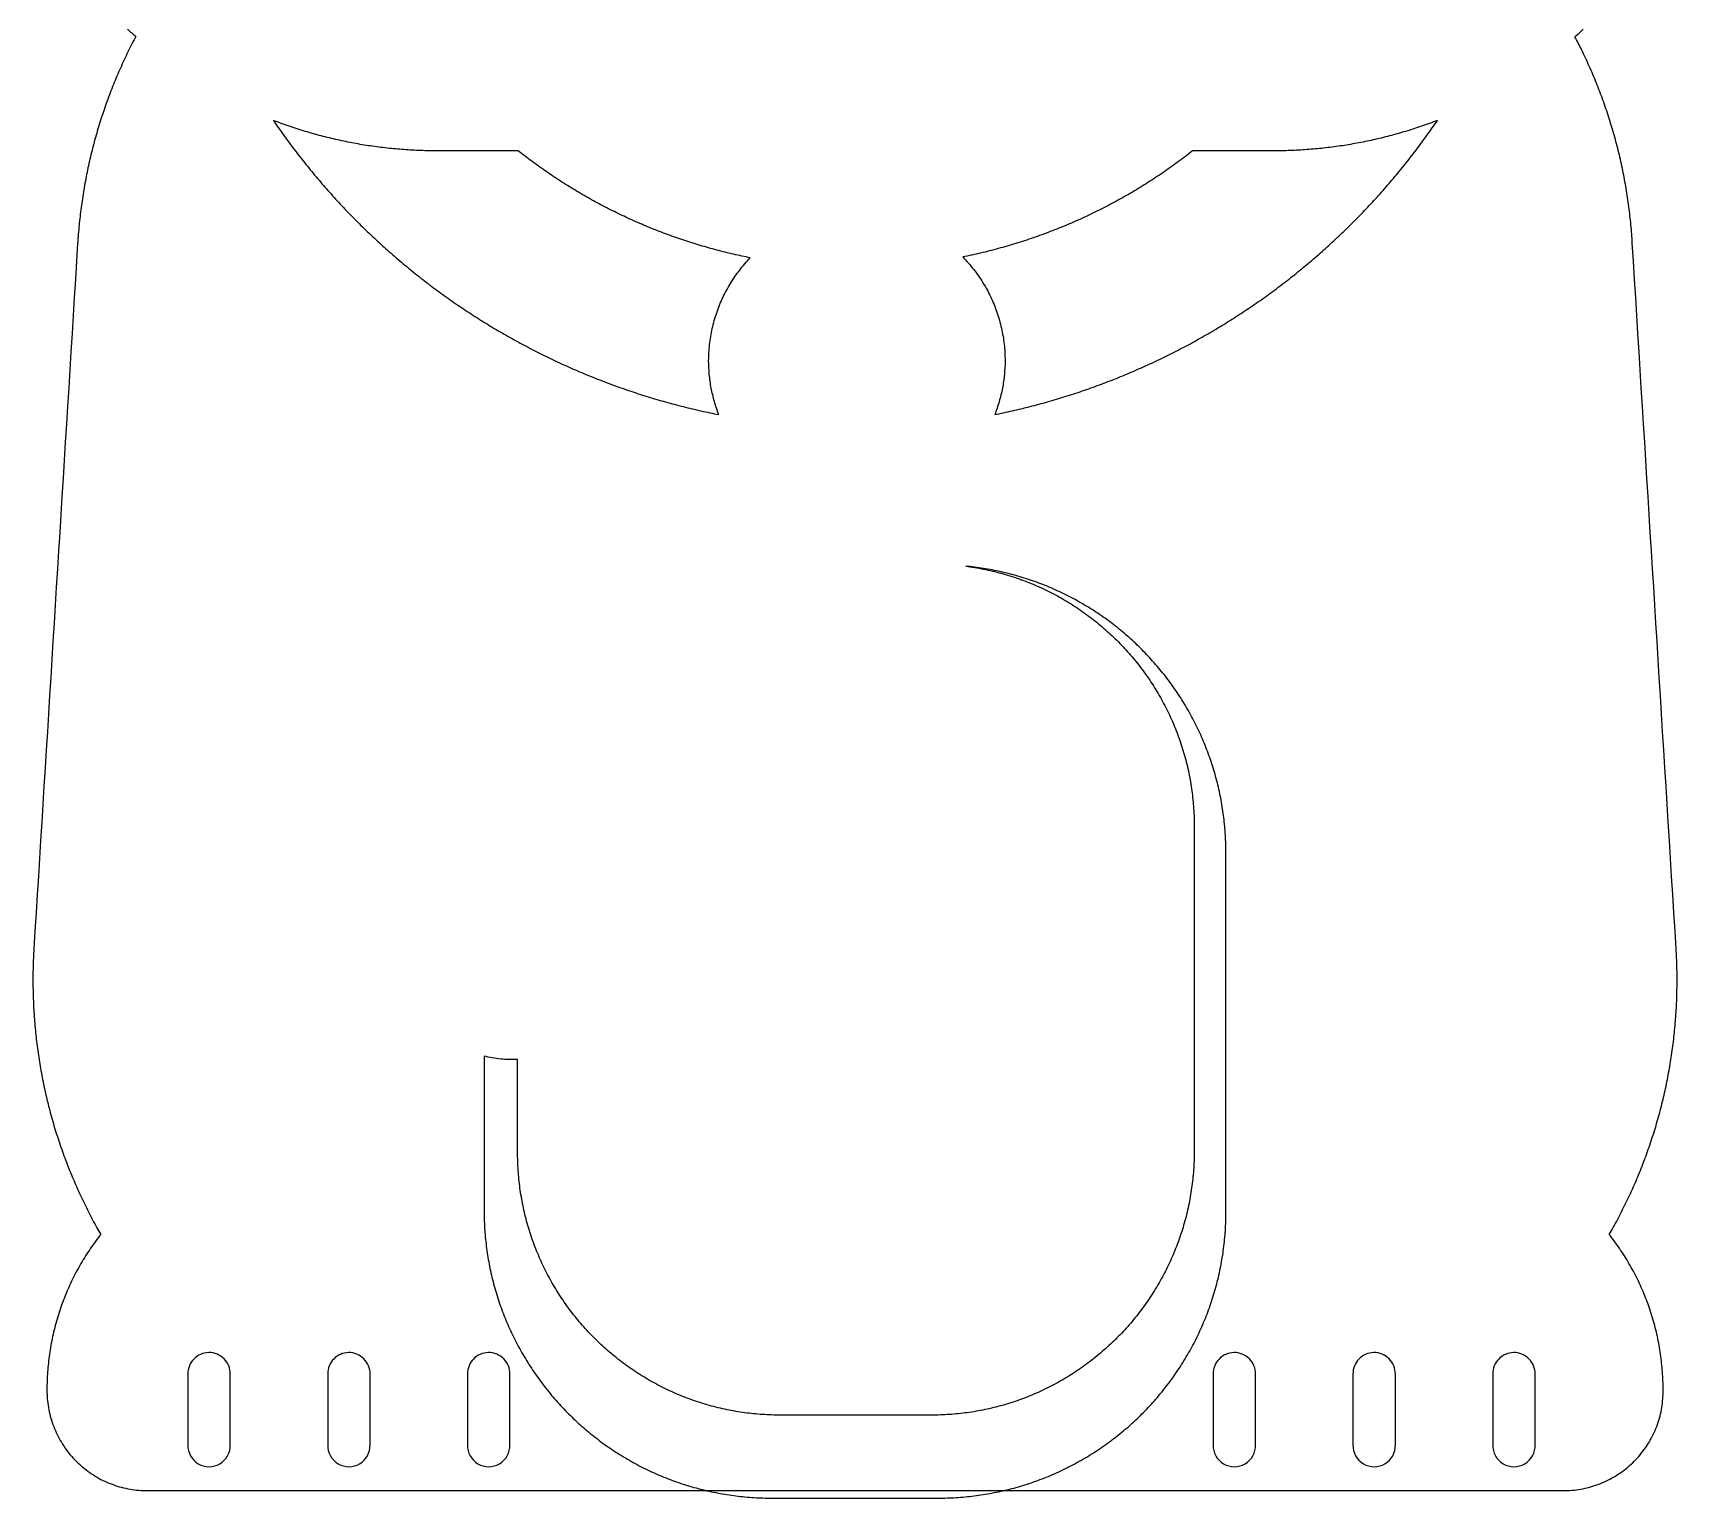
# Model space of a CAD drawing. Extents: x 0 to 215, y 0 to 360.
# Drawn here: x 6.3 to 208.4, y 0 to 180 of the extents above; entities that cross this region are included whole.
import ezdxf

# ---------------------------------------------------------------- set-up
doc = ezdxf.new("R2010")
doc.units = 0
doc.layers.add('all', color=7, linetype='CONTINUOUS')
doc.layers.add('Layer_2', color=7, linetype='CONTINUOUS')

msp = doc.modelspace()

# ---------------------------------------------------------------- linework, layer by layer
at = {"layer": 'all', "color": 7}
for points in [[(35.882814, 169.239262)], [(178.921882, 169.22901)], [(120.980035, 114.480417)], [(27.947836, 17.878133)], [(45.128026, 17.878133)], [(62.308217, 17.878133)], [(153.935895, 17.878133)], [(171.116086, 17.878133)], [(188.296277, 17.878133)]]:
    msp.add_lwpolyline(points, close=True, dxfattribs=at)
for points in [[(149.050821, 82.464843), (149.050821, 80.244468), (149.050821, 78.023966), (149.050821, 75.803291), (149.050821, 73.582908), (149.050821, 71.362143), (149.050821, 69.140755), (149.050821, 66.920065), (149.050821, 64.699083), (149.050821, 62.478123), (149.050821, 60.2572), (149.050821, 58.03675), (149.050821, 55.816652), (149.050821, 53.596517), (149.050821, 51.376277), (149.050821, 49.154567), (149.050821, 46.933472), (149.050821, 44.712932), (149.050821, 42.492189)], [(152.944384, 35.390574), (152.944384, 37.583807), (152.944384, 39.777272), (152.944384, 41.970227), (152.944384, 44.164292), (152.944384, 46.357157), (152.944384, 48.550307), (152.944384, 50.743307), (152.944384, 52.936675), (152.944384, 55.129487), (152.944384, 57.323117), (152.944384, 59.516807), (152.944384, 61.710655), (152.944384, 63.904345), (152.944384, 66.097608), (152.944384, 68.29033), (152.944384, 70.483323), (152.944384, 72.676503), (152.944384, 74.870298), (152.944384, 77.064896), (152.944384, 79.258248)], [(61.775422, 54.298787), (61.775422, 52.198487), (61.775422, 50.096987), (61.775422, 47.996034), (61.775422, 45.894437), (61.775422, 43.793372), (61.775422, 41.692314), (61.775422, 39.591639), (61.775422, 37.491339), (61.775422, 35.390581)], [(65.897492, 42.492152), (65.897492, 44.389209), (65.897492, 46.285727), (65.897492, 48.182102), (65.897492, 50.079332), (65.897492, 51.976742), (65.897492, 53.873987)], [(116.751012, 10.193843), (114.690087, 10.193843), (112.627992, 10.193843), (110.56643, 10.193843), (108.50423, 10.193843), (106.442554, 10.193843), (104.380887, 10.193843), (102.319594, 10.193843), (100.258677, 10.193843), (98.197302, 10.193843)], [(97.166049, -0.000045), (99.204834, -0.000045), (101.243739, -0.000045), (103.283215, -0.000045), (105.32221, -0.000045), (107.361092, -0.000045), (109.399945, -0.000045), (111.437882, -0.000045), (113.47591, -0.000045), (115.514883, -0.000045), (117.553743, -0.000045)]]:
    msp.add_lwpolyline(points, dxfattribs=at)
for points in [[(35.882814, 169.239262), (36.304786, 168.620937), (36.734208, 168.008892), (37.170929, 167.403228)], [(37.819485, 168.532508), (37.168198, 168.756571), (36.522566, 168.992247), (35.882814, 169.239262)], [(39.782343, 167.897784), (39.122594, 168.097654), (38.468233, 168.30932), (37.819485, 168.532508)], [(41.767489, 167.33647), (41.100583, 167.511719), (40.438795, 167.698913), (39.782343, 167.897784)], [(175.027947, 167.891453), (174.372464, 167.693149), (173.711673, 167.506484), (173.045788, 167.331726)], [(176.987331, 168.524136), (176.339707, 168.301673), (175.686506, 168.090689), (175.027947, 167.891453)], [(178.921882, 169.22901), (178.282806, 168.982653), (177.637882, 168.747603), (176.987331, 168.524136)], [(177.641587, 167.399824), (178.075646, 168.003274), (178.502461, 168.613036), (178.921882, 169.22901)], [(37.170929, 167.403228), (37.608703, 166.796104), (38.05381, 166.195392), (38.506099, 165.601192)], [(43.771606, 166.849444), (43.098652, 166.999804), (42.430541, 167.162233), (41.767489, 167.33647)], [(45.79202, 166.437196), (45.113906, 166.56252), (44.440364, 166.700022), (43.771606, 166.849444)], [(47.826138, 166.100029), (47.143725, 166.200233), (46.465617, 166.312707), (45.79202, 166.437196)], [(49.87187, 165.838031), (49.185848, 165.913097), (48.50387, 166.000513), (47.826138, 166.100029)], [(51.9259, 165.65128), (51.237373, 165.701209), (50.55263, 165.76354), (49.87187, 165.838031)], [(164.951742, 165.837041), (164.272068, 165.762765), (163.588421, 165.700614), (162.900993, 165.650831)], [(166.994224, 166.098284), (166.317565, 165.999055), (165.636671, 165.911891), (164.951742, 165.837041)], [(169.02595, 166.434626), (168.35314, 166.310438), (167.67583, 166.19824), (166.994224, 166.098284)], [(171.044434, 166.845975), (170.376307, 166.696875), (169.70341, 166.559672), (169.02595, 166.434626)], [(173.045788, 167.331726), (172.383636, 167.157947), (171.716448, 166.995943), (171.044434, 166.845975)], [(176.315201, 165.605043), (176.764501, 166.196901), (177.20668, 166.795195), (177.641587, 167.399824)], [(38.506099, 165.601192), (38.959324, 165.005762), (39.41976, 164.416871), (39.887254, 163.834621)], [(39.887254, 163.834621), (40.35584, 163.25101), (40.831517, 162.67407), (41.31413, 162.103904)], [(53.985294, 165.539566), (53.295236, 165.56445), (52.608707, 165.601767), (51.9259, 165.65128)], [(56.047854, 165.502447), (55.356991, 165.502447), (54.669408, 165.514897), (53.985294, 165.539566)], [(58.033732, 165.502447), (56.866538, 165.502447), (56.047854, 165.502447), (56.047854, 165.502447)], [(60.018802, 165.502447), (59.308317, 165.502447), (58.626136, 165.502447), (58.033732, 165.502447)], [(62.004664, 165.502447), (61.350688, 165.502447), (60.672755, 165.502447), (60.018802, 165.502447)], [(63.991205, 165.502447), (63.398416, 165.502447), (62.7157, 165.502447), (62.004664, 165.502447)], [(65.976565, 165.502447), (65.976565, 165.502447), (65.158124, 165.502447), (63.991205, 165.502447)], [(67.655032, 164.218842), (67.08932, 164.637476), (66.529752, 165.065381), (65.976565, 165.502447)], [(69.373754, 162.988512), (68.794837, 163.389242), (68.22185, 163.799389), (67.655032, 164.218842)], [(147.066464, 164.144759), (146.463404, 163.701851), (145.853425, 163.269439), (145.236812, 162.847654)], [(148.851569, 165.502447), (148.263617, 165.039512), (147.668488, 164.586905), (147.066464, 164.144759)], [(150.838618, 165.502447), (149.670735, 165.502447), (148.851569, 165.502447), (148.851569, 165.502447)], [(152.824859, 165.502447), (152.113955, 165.502447), (151.431372, 165.502447), (150.838618, 165.502447)], [(154.811893, 165.502447), (154.15753, 165.502447), (153.479198, 165.502447), (152.824859, 165.502447)], [(156.799606, 165.502447), (156.206467, 165.502447), (155.523347, 165.502447), (154.811893, 165.502447)], [(158.786137, 165.502447), (158.786137, 165.502447), (157.967212, 165.502447), (156.799606, 165.502447)], [(160.845013, 165.539449), (160.162125, 165.514858), (159.475771, 165.502447), (158.786137, 165.502447)], [(162.900993, 165.650831), (162.21932, 165.601464), (161.53393, 165.564258), (160.845013, 165.539449)], [(173.526745, 162.121975), (174.005877, 162.689823), (174.478135, 163.26436), (174.943368, 163.845485)], [(174.943368, 163.845485), (175.407695, 164.425476), (175.865022, 165.012029), (176.315201, 165.605043)], [(41.31413, 162.103904), (41.797451, 161.532901), (42.287728, 160.968693), (42.784805, 160.411381)], [(71.129573, 161.8137), (70.538519, 162.195798), (69.953166, 162.587439), (69.373754, 162.988512)], [(72.922102, 160.694636), (72.319035, 161.058015), (71.721445, 161.431073), (71.129573, 161.8137)], [(145.236812, 162.847654), (144.619311, 162.425261), (143.995157, 162.013526), (143.364635, 161.612581)], [(172.065769, 160.435094), (172.559561, 160.990604), (173.046604, 161.552931), (173.526745, 162.121975)], [(42.784805, 160.411381), (43.282651, 159.853206), (43.787319, 159.30195), (44.298652, 158.757714)], [(74.748959, 159.632828), (74.13468, 159.976996), (73.525648, 160.330968), (72.922102, 160.694636)], [(76.609214, 158.628854), (75.984032, 158.953613), (75.363867, 159.288308), (74.748959, 159.632828)], [(141.452787, 160.441379), (140.808474, 160.061374), (140.158054, 159.692336), (139.501815, 159.334398)], [(143.364635, 161.612581), (142.733634, 161.21133), (142.096256, 160.820886), (141.452787, 160.441379)], [(170.561513, 158.78615), (171.069603, 159.328887), (171.571073, 159.878569), (172.065769, 160.435094)], [(44.298652, 158.757714), (44.811, 158.212399), (45.330039, 157.674132), (45.855613, 157.143019)], [(78.499605, 157.684479), (77.864619, 157.98926), (77.234408, 158.304088), (76.609214, 158.628854)], [(80.41848, 156.800464), (79.774241, 157.085016), (79.134536, 157.379724), (78.499605, 157.684479)], [(137.515291, 158.293693), (136.847237, 157.957861), (136.173643, 157.633277), (135.494799, 157.320074)], [(139.501815, 159.334398), (138.845367, 158.976346), (138.183096, 158.6294), (137.515291, 158.293693)], [(169.015486, 157.176797), (169.537363, 157.706216), (170.052757, 158.242701), (170.561513, 158.78615)], [(45.855613, 157.143019), (46.381835, 156.61125), (46.914608, 156.086651), (47.453774, 155.569328)], [(82.365033, 155.977199), (81.711807, 156.241385), (81.062875, 156.515844), (80.41848, 156.800464)], [(84.335633, 155.216207), (83.674639, 155.459542), (83.017693, 155.713243), (82.365033, 155.977199)], [(133.442624, 156.414664), (132.753773, 156.124444), (132.059961, 155.84573), (131.361479, 155.578657)], [(135.494799, 157.320074), (134.815896, 157.006843), (134.131742, 156.704996), (133.442624, 156.414664)], [(165.801012, 154.079815), (166.349712, 154.581835), (166.892207, 155.091165), (167.428339, 155.607702)], [(167.428339, 155.607702), (167.963785, 156.12358), (168.492886, 156.646646), (169.015486, 157.176797)], [(47.453774, 155.569328), (47.993378, 155.051583), (48.539385, 154.541125), (49.091638, 154.038058)], [(49.091638, 154.038058), (49.64457, 153.534372), (50.203763, 153.038095), (50.769057, 152.549332)], [(86.329361, 154.517794), (85.660903, 154.74017), (84.996247, 154.973011), (84.335633, 155.216207)], [(88.344617, 153.882553), (87.669228, 154.083775), (86.997396, 154.295558), (86.329361, 154.517794)], [(90.379414, 153.311161), (89.697757, 153.491008), (89.019411, 153.681509), (88.344617, 153.882553)], [(127.121043, 154.118249), (126.407016, 153.898825), (125.688915, 153.691241), (124.967026, 153.495627)], [(129.253546, 154.812916), (128.546988, 154.569576), (127.836058, 154.337977), (127.121043, 154.118249)], [(131.361479, 155.578657), (130.663405, 155.31174), (129.960665, 155.056448), (129.253546, 154.812916)], [(164.135032, 152.594564), (164.696471, 153.082255), (165.25185, 153.577374), (165.801012, 154.079815)], [(50.769057, 152.549332), (51.334905, 152.06009), (51.906867, 151.578377), (52.484783, 151.104297)], [(92.43093, 152.804417), (91.743949, 152.962637), (91.06003, 153.131588), (90.379414, 153.311161)], [(94.497071, 152.362799), (93.805463, 152.49924), (93.11667, 152.646482), (92.43093, 152.804417)], [(93.191346, 150.855515), (93.596875, 151.379021), (94.032484, 151.882354), (94.497071, 152.362799)], [(122.792147, 152.945272), (122.065017, 152.774193), (121.334404, 152.61515), (120.60059, 152.468271)], [(120.60059, 152.468271), (121.072749, 151.986043), (121.515475, 151.480322), (121.927631, 150.953898)], [(124.967026, 153.495627), (124.245753, 153.300181), (123.520699, 153.116686), (122.792147, 152.945272)], [(162.431689, 151.153049), (163.005433, 151.626049), (163.573266, 152.106589), (164.135032, 152.594564)], [(52.484783, 151.104297), (53.063087, 150.6299), (53.647353, 150.163146), (54.237422, 149.704142)], [(54.237422, 149.704142), (54.827602, 149.245051), (55.423587, 148.793713), (56.025218, 148.350233)], [(92.058003, 149.213979), (92.40448, 149.779798), (92.782637, 150.327902), (93.191346, 150.855515)], [(121.927631, 150.953898), (122.343227, 150.423081), (122.72774, 149.871214), (123.080003, 149.301156)], [(158.916444, 148.404058), (159.51395, 148.846994), (160.105844, 149.297697), (160.69197, 149.756061)], [(160.69197, 149.756061), (161.277689, 150.214107), (161.857648, 150.679805), (162.431689, 151.153049)], [(56.025218, 148.350233), (56.62712, 147.906552), (57.234673, 147.470735), (57.847717, 147.042889)], [(91.110908, 147.458037), (91.393879, 148.059349), (91.709958, 148.645601), (92.058003, 149.213979)], [(123.080003, 149.301156), (123.433669, 148.728827), (123.754828, 148.138162), (124.042299, 147.532055)], [(124.042299, 147.532055), (124.330162, 146.92512), (124.584244, 146.302701), (124.80336, 145.667703)], [(157.106154, 147.097885), (157.715098, 147.525431), (158.31858, 147.960857), (158.916444, 148.404058)], [(57.847717, 147.042889), (58.460813, 146.615007), (59.0794, 146.195096), (59.703319, 145.783263)], [(59.703319, 145.783263), (60.327184, 145.371465), (60.956379, 144.967744), (61.590745, 144.572203)], [(89.819302, 143.691125), (89.965182, 144.341119), (90.146419, 144.981694), (90.361873, 145.610039)], [(90.361873, 145.610039), (90.577622, 146.239243), (90.827681, 146.856183), (91.110908, 147.458037)], [(124.80336, 145.667703), (125.022279, 145.033277), (125.206294, 144.386294), (125.354223, 143.729654)], [(153.387991, 144.62786), (154.018216, 145.023508), (154.643295, 145.427246), (155.263068, 145.83897)], [(155.263068, 145.83897), (155.882786, 146.250659), (156.497201, 146.670332), (157.106154, 147.097885)], [(61.590745, 144.572203), (62.225101, 144.176669), (62.864628, 143.789316), (63.509165, 143.41025)], [(89.489756, 141.723627), (89.563777, 142.386951), (89.674001, 143.04371), (89.819302, 143.691125)], [(125.354223, 143.729654), (125.501486, 143.075969), (125.612986, 142.412714), (125.687557, 141.742745)], [(149.547334, 142.352571), (150.197167, 142.715254), (150.842171, 143.086228), (151.48219, 143.465389)], [(151.48219, 143.465389), (152.122499, 143.84472), (152.757818, 144.232245), (153.387991, 144.62786)], [(63.509165, 143.41025), (64.153572, 143.031261), (64.802987, 142.660555), (65.457251, 142.298238)], [(65.457251, 142.298238), (66.110782, 141.936326), (66.769151, 141.582785), (67.4322, 141.237718)], [(89.377444, 139.731448), (89.378469, 140.400166), (89.416273, 141.065132), (89.489756, 141.723627)], [(125.687557, 141.742745), (125.761548, 141.077991), (125.799182, 140.406627), (125.79932, 139.731448)], [(147.585087, 141.290323), (148.243885, 141.636059), (148.89802, 141.990176), (149.547334, 142.352571)], [(67.4322, 141.237718), (68.094906, 140.89283), (68.762287, 140.556408), (69.434182, 140.228557)], [(69.434182, 140.228557), (70.105688, 139.900896), (70.781704, 139.581797), (71.462071, 139.271363)], [(89.456991, 138.036663), (89.404245, 138.599133), (89.377615, 139.164663), (89.377444, 139.731448)], [(125.79932, 139.731448), (125.797771, 139.164038), (125.769708, 138.597952), (125.715478, 138.034999)], [(143.579954, 139.318407), (144.256044, 139.629887), (144.927793, 139.949938), (145.595045, 140.278456)], [(145.595045, 140.278456), (146.262951, 140.607296), (146.92635, 140.94462), (147.585087, 141.290323)], [(71.462071, 139.271363), (72.141866, 138.96119), (72.826006, 138.659669), (73.514331, 138.366903)], [(73.514331, 138.366903), (74.201776, 138.074512), (74.893397, 137.790854), (75.589035, 137.516034)], [(75.589035, 137.516034), (76.283711, 137.241593), (76.982393, 136.975966), (77.684924, 136.719256)], [(89.693854, 136.356984), (89.588909, 136.912594), (89.50984, 137.473093), (89.456991, 138.036663)], [(125.715478, 138.034999), (125.661151, 137.471037), (125.580564, 136.91022), (125.474065, 136.354368)], [(137.395898, 136.754391), (138.094287, 137.01278), (138.788828, 137.279992), (139.479365, 137.555925)], [(139.479365, 137.555925), (140.170755, 137.832198), (140.858132, 138.117214), (141.54134, 138.410869)], [(141.54134, 138.410869), (142.225105, 138.704763), (142.904694, 139.00731), (143.579954, 139.318407)], [(77.684924, 136.719256), (78.386536, 136.462882), (79.091987, 136.215401), (79.80112, 135.976917)], [(79.80112, 135.976917), (80.508958, 135.738869), (81.220466, 135.509784), (81.935488, 135.289766)], [(90.085861, 134.707028), (89.929557, 135.250919), (89.798774, 135.801509), (89.693854, 136.356984)], [(125.474065, 136.354368), (125.36754, 135.79838), (125.235091, 135.247359), (125.077067, 134.703127)], [(133.172399, 135.31444), (133.883011, 135.536439), (134.590108, 135.767402), (135.293537, 136.007228)], [(135.293537, 136.007228), (135.998055, 136.247426), (136.698893, 136.496514), (137.395898, 136.754391)], [(81.935488, 135.289766), (82.649008, 135.07021), (83.366027, 134.859683), (84.08639, 134.658286)], [(84.08639, 134.658286), (84.805612, 134.457208), (85.528168, 134.265232), (86.253904, 134.082459)], [(86.253904, 134.082459), (86.977827, 133.900143), (87.704915, 133.726984), (88.435013, 133.563083)], [(88.435013, 133.563083), (89.163688, 133.399502), (89.895362, 133.245143), (90.629884, 133.100106)], [(90.629884, 133.100106), (90.42334, 133.627868), (90.241886, 134.16411), (90.085861, 134.707028)], [(125.077067, 134.703127), (124.91935, 134.159956), (124.736158, 133.623547), (124.527838, 133.095711)], [(124.527838, 133.095711), (125.257954, 133.243492), (125.985213, 133.400488), (126.709464, 133.566602)], [(126.709464, 133.566602), (127.43546, 133.733116), (128.158434, 133.908791), (128.878235, 134.093527)], [(128.878235, 134.093527), (129.599838, 134.278725), (130.318252, 134.473029), (131.033327, 134.676339)], [(131.033327, 134.676339), (131.749754, 134.880033), (132.462829, 135.092768), (133.172399, 135.31444)], [(120.979985, 114.48047), (121.71617, 114.384567), (122.444495, 114.26399), (123.164098, 114.1196)], [(123.136278, 114.206037), (122.424445, 114.318957), (121.70548, 114.410645), (120.980035, 114.480417)], [(125.270208, 113.799695), (124.566633, 113.956332), (123.855093, 114.092015), (123.136278, 114.206037)], [(123.164098, 114.1196), (123.891358, 113.973672), (124.609708, 113.803415), (125.318263, 113.60972)], [(127.375061, 113.262245), (126.682008, 113.462255), (125.980158, 113.641647), (125.270208, 113.799695)], [(125.318263, 113.60972), (126.033343, 113.41424), (126.738455, 113.19488), (127.432685, 112.95254)], [(129.442593, 112.595547), (128.762823, 112.838232), (128.073408, 113.060705), (127.375061, 113.262245)], [(127.432685, 112.95254), (128.132195, 112.708362), (128.820658, 112.44086), (129.49715, 112.150962)], [(131.465756, 111.801852), (130.801631, 112.086402), (130.127006, 112.351212), (129.442593, 112.595547)], [(129.49715, 112.150962), (130.177543, 111.859392), (130.845815, 111.545165), (131.50103, 111.209225)], [(133.435818, 110.884752), (132.790241, 111.209877), (132.133308, 111.515832), (131.465756, 111.801852)], [(131.50103, 111.209225), (132.159208, 110.87177), (132.804216, 110.5124), (133.435078, 110.132075)], [(133.435078, 110.132075), (134.068431, 109.75025), (134.687541, 109.347305), (135.291426, 108.924207)], [(135.345776, 109.847907), (134.721078, 110.212347), (134.084178, 110.558217), (133.435818, 110.884752)], [(137.188278, 108.695772), (136.586898, 109.09799), (135.972476, 109.48229), (135.345776, 109.847907)], [(135.291426, 108.924207), (135.896661, 108.500172), (136.486603, 108.055887), (137.060286, 107.592334)], [(137.060286, 107.592334), (137.634703, 107.128197), (138.192816, 106.644732), (138.733648, 106.142929)], [(138.956539, 107.433109), (138.380726, 107.871469), (137.791053, 108.292617), (137.188278, 108.695772)], [(140.644556, 106.064652), (140.096306, 106.537557), (139.533379, 106.993969), (138.956539, 107.433109)], [(138.733648, 106.142929), (139.275051, 105.640602), (139.799136, 105.119892), (140.304921, 104.581774)], [(142.245971, 104.595822), (141.727384, 105.101427), (141.193324, 105.591297), (140.644556, 106.064652)], [(140.304921, 104.581774), (140.810293, 104.044092), (141.297403, 103.489032), (141.765261, 102.917584)], [(143.755016, 103.032117), (143.267996, 103.568562), (142.764724, 104.090067), (142.245971, 104.595822)], [(141.765261, 102.917584), (142.232353, 102.347059), (142.680261, 101.760184), (143.108008, 101.157949)], [(143.108008, 101.157949), (143.534848, 100.556982), (143.941603, 99.940707), (144.327314, 99.310092)], [(145.165856, 101.379559), (144.712324, 101.944819), (144.241781, 102.495934), (143.755016, 103.032117)], [(146.473106, 99.644367), (146.054824, 100.236349), (145.618819, 100.815012), (145.165856, 101.379559)], [(144.327314, 99.310092), (144.711861, 98.681389), (145.075476, 98.038429), (145.417214, 97.382179)], [(147.672259, 97.832052), (147.290719, 98.448919), (146.890751, 99.053284), (146.473106, 99.644367)], [(145.417214, 97.382179), (145.757339, 96.729027), (146.075781, 96.062697), (146.371604, 95.384149)], [(148.757779, 95.950414), (148.414766, 96.589534), (148.052674, 97.217007), (147.672259, 97.832052)], [(146.371604, 95.384149), (146.665754, 94.709434), (146.937531, 94.022636), (147.186014, 93.324679)], [(149.725871, 94.005296), (149.422624, 94.664734), (149.099674, 95.313364), (148.757779, 95.950414)], [(147.186014, 93.324679), (147.432621, 92.631964), (147.656279, 91.928261), (147.856079, 91.214471)], [(150.572457, 92.003854), (150.310287, 92.681216), (150.027844, 93.348611), (149.725871, 94.005296)], [(147.856079, 91.214471), (148.054124, 90.506914), (148.228731, 89.789449), (148.378994, 89.062954)], [(151.293619, 89.954584), (151.073757, 90.647021), (150.833127, 91.330361), (150.572457, 92.003854)], [(148.378994, 89.062954), (148.527704, 88.344011), (148.652579, 87.616234), (148.752756, 86.880476)], [(151.886794, 87.864169), (151.710049, 88.569476), (151.512087, 89.266519), (151.293619, 89.954584)], [(152.349454, 85.741534), (152.216577, 86.456734), (152.062122, 87.164516), (151.886794, 87.864169)], [(148.752756, 86.880476), (148.851696, 86.153884), (148.926546, 85.419506), (148.976496, 84.678169)], [(152.680257, 83.594246), (152.591622, 84.316826), (152.481132, 85.032821), (152.349454, 85.741534)], [(148.976496, 84.678169), (149.025771, 83.946896), (149.050821, 83.208858), (149.050821, 82.464843)], [(152.878534, 81.429918), (152.834284, 82.157366), (152.767984, 82.879031), (152.680257, 83.594246)], [(152.944384, 79.258248), (152.944384, 79.987338), (152.922184, 80.711448), (152.878534, 81.429918)], [(63.820752, 53.933987), (63.131862, 54.005012), (62.448207, 54.126775), (61.775422, 54.298787)], [(65.897492, 53.873987), (65.203766, 53.842787), (64.509642, 53.863037), (63.820752, 53.933987)], [(65.971217, 40.287084), (65.922332, 41.015672), (65.897492, 41.750957), (65.897492, 42.492152)], [(149.050821, 42.492189), (149.046321, 41.752262), (149.016771, 41.018222), (148.963709, 40.290857)], [(66.193234, 38.092704), (66.095056, 38.816739), (66.020777, 39.548469), (65.971217, 40.287084)], [(148.963709, 40.290857), (148.909859, 39.553284), (148.831626, 38.822567), (148.729731, 38.099537)], [(66.564153, 35.917764), (66.416572, 36.634284), (66.29265, 37.359542), (66.193234, 38.092704)], [(148.729731, 38.099537), (148.626636, 37.367957), (148.499339, 36.644244), (148.348701, 35.929231)], [(61.775422, 35.390581), (61.775422, 34.644264), (61.798642, 33.903159), (61.844407, 33.167971)], [(67.083136, 33.773311), (66.88657, 34.478611), (66.713283, 35.193721), (66.564153, 35.917764)], [(148.348701, 35.929231), (148.196534, 35.206959), (148.020531, 34.493574), (147.821579, 33.789939)], [(152.888134, 33.165841), (152.929759, 33.901471), (152.948734, 34.643274), (152.944384, 35.390574)], [(61.844407, 33.167971), (61.890727, 32.423806), (61.960151, 31.685709), (62.051967, 30.954384)], [(67.748206, 31.669606), (67.503424, 32.360259), (67.281434, 33.061794), (67.083136, 33.773311)], [(147.821579, 33.789939), (147.620879, 33.080094), (147.396809, 32.380179), (147.150269, 31.691079)], [(152.692384, 30.948309), (152.780442, 31.680676), (152.845932, 32.420086), (152.888134, 33.165841)], [(62.051967, 30.954384), (62.144743, 30.215409), (62.260386, 29.483356), (62.398172, 28.758969)], [(68.55661, 29.616024), (68.264617, 30.288894), (67.994842, 30.973726), (67.748206, 31.669606)], [(147.150269, 31.691079), (146.901929, 30.996931), (146.630781, 30.313756), (146.337749, 29.642469)], [(152.356632, 28.748229), (152.491144, 29.473906), (152.603314, 30.207504), (152.692384, 30.948309)], [(62.398172, 28.758969), (62.537307, 28.027494), (62.69902, 27.303826), (62.882565, 26.588754)], [(69.504052, 27.623176), (69.16639, 28.274731), (68.850265, 28.939329), (68.55661, 29.616024)], [(146.337749, 29.642469), (146.042931, 28.967094), (145.725959, 28.303749), (145.387761, 27.653364)], [(151.881454, 26.574556), (152.062137, 27.290536), (152.220784, 28.015344), (152.356632, 28.748229)], [(62.882565, 26.588754), (63.06756, 25.868034), (63.274735, 25.156029), (63.503324, 24.453541)], [(70.586109, 25.699681), (70.204316, 26.327049), (69.843314, 26.968531), (69.504052, 27.623176)], [(145.387761, 27.653364), (145.048086, 27.000144), (144.687006, 26.359996), (144.305451, 25.733866)], [(151.268014, 24.434949), (151.494402, 25.138659), (151.699144, 25.852119), (151.881454, 26.574556)], [(63.503324, 24.453541), (63.733338, 23.746666), (63.985035, 23.049421), (64.257637, 22.362601)], [(71.796763, 23.855401), (71.372932, 24.455326), (70.969062, 25.070409), (70.586109, 25.699681)], [(144.305451, 25.733866), (143.922591, 25.105591), (143.519121, 24.491431), (143.095986, 23.892323)], [(150.518779, 22.338833), (150.789957, 23.027131), (151.039969, 23.726093), (151.268014, 24.434949)], [(64.257637, 22.362601), (64.531826, 21.671783), (64.827163, 20.991518), (65.142857, 20.322623)], [(73.130108, 22.098443), (72.666258, 22.668233), (72.221489, 23.254208), (71.796763, 23.855401)], [(143.095986, 23.892323), (142.671703, 23.291588), (142.227651, 22.705996), (141.764788, 22.136506)], [(149.637469, 20.295871), (149.952086, 20.965546), (150.246132, 21.646801), (150.518779, 22.338833)], [(65.142857, 20.322623), (65.459818, 19.651036), (65.7973, 18.990908), (66.154501, 18.343066)], [(74.580374, 20.435963), (74.078456, 20.973241), (73.594711, 21.527723), (73.130108, 22.098443)], [(76.140963, 18.875506), (75.603213, 19.377781), (75.082691, 19.898258), (74.580374, 20.435963)], [(140.318068, 20.474431), (139.817173, 19.936756), (139.298338, 19.416233), (138.762531, 18.913838)], [(141.764788, 22.136506), (141.301101, 21.565996), (140.818543, 21.011656), (140.318068, 20.474431)], [(148.627316, 18.312616), (148.984271, 18.961471), (149.321261, 19.622828), (149.637469, 20.295871)], [(66.154501, 18.343066), (66.512991, 17.692883), (66.891342, 17.055068), (67.288744, 16.430461)], [(77.803151, 17.425718), (77.232536, 17.890171), (76.678158, 18.373756), (76.140963, 18.875506)], [(138.762531, 18.913838), (138.226453, 18.411188), (137.673388, 17.926673), (137.104296, 17.461268)], [(147.493211, 16.397753), (147.890794, 17.022916), (148.269101, 17.661473), (148.627316, 18.312616)], [(26.116648, 17.087467), (25.651981, 16.609036), (25.369695, 15.953469), (25.379756, 15.233987)], [(27.947836, 17.878133), (27.228366, 17.867193), (26.581316, 17.565898), (26.116648, 17.087467)], [(29.829828, 17.115335), (29.331319, 17.613424), (28.652459, 17.888575), (27.947836, 17.878133)], [(30.594212, 15.233987), (30.60406, 15.938619), (30.328337, 16.617246), (29.829828, 17.115335)], [(43.296839, 17.087467), (42.832171, 16.609036), (42.549886, 15.953469), (42.559946, 15.233987)], [(45.128026, 17.878133), (44.408557, 17.867193), (43.761507, 17.565898), (43.296839, 17.087467)], [(47.010019, 17.115335), (46.51151, 17.613424), (45.83265, 17.888575), (45.128026, 17.878133)], [(47.774402, 15.233987), (47.784251, 15.938619), (47.508527, 16.617246), (47.010019, 17.115335)], [(60.47703, 17.087467), (60.012362, 16.609036), (59.730077, 15.953469), (59.740137, 15.233987)], [(62.308217, 17.878133), (61.588748, 17.867193), (60.941697, 17.565898), (60.47703, 17.087467)], [(64.190209, 17.115335), (63.6917, 17.613424), (63.012841, 17.888575), (62.308217, 17.878133)], [(64.954593, 15.233987), (64.964441, 15.938619), (64.688718, 16.617246), (64.190209, 17.115335)], [(67.288744, 16.430461), (67.68698, 15.804541), (68.104347, 15.191881), (68.540029, 14.593313)], [(79.560393, 16.092353), (78.959103, 16.517078), (78.373031, 16.961858), (77.803151, 17.425718)], [(137.104296, 17.461268), (136.535841, 16.996381), (135.951396, 16.550558), (135.351928, 16.124761)], [(146.239886, 14.558273), (146.676476, 15.157418), (147.094534, 15.770851), (147.493211, 16.397753)], [(152.104713, 17.087464), (151.640047, 16.609033), (151.357763, 15.953468), (151.367823, 15.233987)], [(153.935895, 17.878133), (153.216427, 17.867191), (152.569379, 17.565895), (152.104713, 17.087464)], [(155.81789, 17.115336), (155.31938, 17.613425), (154.64052, 17.888576), (153.935895, 17.878133)], [(156.582275, 15.233987), (156.592123, 15.93862), (156.316399, 16.617247), (155.81789, 17.115336)], [(169.284904, 17.087464), (168.820238, 16.609033), (168.537954, 15.953468), (168.548014, 15.233987)], [(171.116086, 17.878133), (170.396618, 17.867191), (169.74957, 17.565895), (169.284904, 17.087464)], [(172.99808, 17.115336), (172.499571, 17.613425), (171.82071, 17.888576), (171.116086, 17.878133)], [(173.762465, 15.233987), (173.772314, 15.93862), (173.49659, 16.617247), (172.99808, 17.115336)], [(186.465094, 17.087464), (186.000428, 16.609033), (185.718144, 15.953468), (185.728205, 15.233987)], [(188.296277, 17.878133), (187.576809, 17.867191), (186.92976, 17.565895), (186.465094, 17.087464)], [(190.178271, 17.115336), (189.679761, 17.613425), (189.000901, 17.888576), (188.296277, 17.878133)], [(190.942656, 15.233987), (190.952504, 15.93862), (190.676781, 16.617247), (190.178271, 17.115336)], [(25.379756, 15.233987), (25.379756, 15.233987), (25.379756, 13.930286), (25.379756, 12.331851)], [(30.594212, 12.330901), (30.594212, 13.929769), (30.594212, 15.233987), (30.594212, 15.233987)], [(42.559946, 15.233987), (42.559946, 15.233987), (42.559946, 13.930286), (42.559946, 12.331851)], [(47.774402, 12.330901), (47.774402, 13.929769), (47.774402, 15.233987), (47.774402, 15.233987)], [(59.740137, 15.233987), (59.740137, 15.233987), (59.740137, 13.930286), (59.740137, 12.331851)], [(64.954593, 12.330901), (64.954593, 13.929769), (64.954593, 15.233987), (64.954593, 15.233987)], [(68.540029, 14.593313), (68.976501, 13.993673), (69.431354, 13.408171), (69.903769, 12.837668)], [(81.404778, 14.881808), (80.775468, 15.264728), (80.160356, 15.668558), (79.560393, 16.092353)], [(83.327621, 13.800256), (82.673208, 14.139368), (82.031943, 14.500201), (81.404778, 14.881808)], [(133.512433, 14.910263), (132.886813, 14.527178), (132.247258, 14.164898), (131.594728, 13.824368)], [(135.351928, 16.124761), (134.753413, 15.699646), (134.139936, 15.294488), (133.512433, 14.910263)], [(144.872891, 12.801533), (145.346584, 13.372223), (145.802539, 13.958078), (146.239886, 14.558273)], [(151.367823, 15.233987), (151.367823, 15.233987), (151.367823, 13.930286), (151.367823, 12.331851)], [(156.582275, 12.330901), (156.582275, 13.929769), (156.582275, 15.233987), (156.582275, 15.233987)], [(168.548014, 15.233987), (168.548014, 15.233987), (168.548014, 13.930286), (168.548014, 12.331851)], [(173.762465, 12.330901), (173.762465, 13.929769), (173.762465, 15.233987), (173.762465, 15.233987)], [(185.728205, 15.233987), (185.728205, 15.233987), (185.728205, 13.930286), (185.728205, 12.331851)], [(190.942656, 12.330901), (190.942656, 13.929769), (190.942656, 15.233987), (190.942656, 15.233987)], [(25.379756, 12.331851), (25.379756, 11.398319), (25.379756, 10.364256), (25.379756, 9.430656)], [(30.594212, 9.429706), (30.594212, 10.363238), (30.594212, 11.397301), (30.594212, 12.330901)], [(42.559946, 12.331851), (42.559946, 11.398319), (42.559946, 10.364256), (42.559946, 9.430656)], [(47.774402, 9.429706), (47.774402, 10.363238), (47.774402, 11.397301), (47.774402, 12.330901)], [(59.740137, 12.331851), (59.740137, 11.398319), (59.740137, 10.364256), (59.740137, 9.430656)], [(64.954593, 9.429706), (64.954593, 10.363238), (64.954593, 11.397301), (64.954593, 12.330901)], [(69.903769, 12.837668), (70.376761, 12.266468), (70.867358, 11.710298), (71.374738, 11.170005)], [(85.320319, 12.852953), (84.643676, 13.146571), (83.979131, 13.462651), (83.327621, 13.800256)], [(87.373729, 12.044663), (86.677909, 12.291271), (85.993136, 12.561008), (85.320319, 12.852953)], [(129.606568, 12.872228), (128.935063, 12.578581), (128.25173, 12.307238), (127.557508, 12.059123)], [(131.594728, 13.824368), (130.944575, 13.485083), (130.281545, 13.167391), (129.606568, 12.872228)], [(143.397979, 11.134253), (143.906831, 11.674275), (144.398749, 12.230311), (144.872891, 12.801533)], [(151.367823, 12.331851), (151.367823, 11.398319), (151.367823, 10.364256), (151.367823, 9.430656)], [(156.582275, 9.429706), (156.582275, 10.363238), (156.582275, 11.397301), (156.582275, 12.330901)], [(168.548014, 12.331851), (168.548014, 11.398319), (168.548014, 10.364256), (168.548014, 9.430656)], [(173.762465, 9.429706), (173.762465, 10.363238), (173.762465, 11.397301), (173.762465, 12.330901)], [(185.728205, 12.331851), (185.728205, 11.398319), (185.728205, 10.364256), (185.728205, 9.430656)], [(190.942656, 9.429706), (190.942656, 10.363238), (190.942656, 11.397301), (190.942656, 12.330901)], [(71.374738, 11.170005), (71.88211, 10.629713), (72.406265, 10.105298), (72.946378, 9.597608)], [(89.477284, 11.379638), (88.765819, 11.57793), (88.064336, 11.7999), (87.373729, 12.044663)], [(91.622299, 10.860518), (90.898069, 11.009685), (90.182771, 11.183018), (89.477284, 11.379638)], [(93.797824, 10.489523), (93.064466, 10.588958), (92.339006, 10.712903), (91.622299, 10.860518)], [(95.992744, 10.267493), (95.253949, 10.317068), (94.522031, 10.391333), (93.797824, 10.489523)], [(98.197302, 10.193843), (97.456279, 10.193843), (96.721167, 10.218668), (95.992744, 10.267493)], [(118.9535, 10.268318), (118.22564, 10.218968), (117.49121, 10.193843), (116.751012, 10.193843)], [(121.146043, 10.492553), (120.422503, 10.393395), (119.691372, 10.318373), (118.9535, 10.268318)], [(123.317518, 10.866653), (122.602025, 10.71783), (121.877915, 10.592843), (121.146043, 10.492553)], [(125.45807, 11.38959), (124.753933, 11.19156), (124.04012, 11.016953), (123.317518, 10.866653)], [(127.557508, 12.059123), (126.868138, 11.812733), (126.16802, 11.589255), (125.45807, 11.38959)], [(141.821599, 9.563183), (142.363421, 10.07031), (142.889164, 10.594275), (143.397979, 11.134253)], [(25.379756, 9.430656), (25.379756, 7.831788), (25.379756, 6.52757), (25.379756, 6.52757)], [(30.594212, 6.52757), (30.594212, 6.52757), (30.594212, 7.831271), (30.594212, 9.429706)], [(42.559946, 9.430656), (42.559946, 7.831788), (42.559946, 6.52757), (42.559946, 6.52757)], [(47.774402, 6.52757), (47.774402, 6.52757), (47.774402, 7.831271), (47.774402, 9.429706)], [(59.740137, 9.430656), (59.740137, 7.831788), (59.740137, 6.52757), (59.740137, 6.52757)], [(64.954593, 6.52757), (64.954593, 6.52757), (64.954593, 7.831271), (64.954593, 9.429706)], [(72.946378, 9.597608), (73.486271, 9.09012), (74.042111, 8.59935), (74.613074, 8.126123)], [(74.613074, 8.126123), (75.183286, 7.653518), (75.768578, 7.198425), (76.368143, 6.761678)], [(138.389044, 6.732405), (138.990536, 7.16811), (139.577704, 7.622228), (140.149691, 8.09394)], [(140.149691, 8.09394), (140.722496, 8.56632), (141.280076, 9.05634), (141.821599, 9.563183)], [(151.367823, 9.430656), (151.367823, 7.831788), (151.367823, 6.52757), (151.367823, 6.52757)], [(156.582275, 6.52757), (156.582275, 6.52757), (156.582275, 7.831271), (156.582275, 9.429706)], [(168.548014, 9.430656), (168.548014, 7.831788), (168.548014, 6.52757), (168.548014, 6.52757)], [(173.762465, 6.52757), (173.762465, 6.52757), (173.762465, 7.831271), (173.762465, 9.429706)], [(185.728205, 9.430656), (185.728205, 7.831788), (185.728205, 6.52757), (185.728205, 6.52757)], [(190.942656, 6.52757), (190.942656, 6.52757), (190.942656, 7.831271), (190.942656, 9.429706)], [(25.379756, 6.52757), (25.356953, 5.581123), (25.84884, 4.696645), (26.664898, 4.216716)], [(29.309069, 4.216716), (30.125127, 4.696645), (30.617015, 5.581123), (30.594212, 6.52757)], [(42.559946, 6.52757), (42.537143, 5.581123), (43.029031, 4.696645), (43.845089, 4.216716)], [(46.48926, 4.216716), (47.305318, 4.696645), (47.797205, 5.581123), (47.774402, 6.52757)], [(59.740137, 6.52757), (59.717334, 5.581123), (60.209221, 4.696645), (61.02528, 4.216716)], [(63.66945, 4.216716), (64.485509, 4.696645), (64.977396, 5.581123), (64.954593, 6.52757)], [(76.368143, 6.761678), (76.966658, 6.325695), (77.579386, 5.907998), (78.205516, 5.509425)], [(136.547171, 5.484345), (137.174823, 5.8815), (137.789066, 6.297788), (138.389044, 6.732405)], [(151.367823, 6.52757), (151.344985, 5.581101), (151.836864, 4.696587), (152.652936, 4.216637)], [(155.297162, 4.216637), (156.113234, 4.696587), (156.605113, 5.581101), (156.582275, 6.52757)], [(168.548014, 6.52757), (168.525176, 5.581101), (169.017055, 4.696587), (169.833127, 4.216637)], [(172.477352, 4.216637), (173.293424, 4.696587), (173.785303, 5.581101), (173.762465, 6.52757)], [(185.728205, 6.52757), (185.705367, 5.581101), (186.197246, 4.696587), (187.013318, 4.216637)], [(189.657543, 4.216637), (190.473615, 4.696587), (190.965494, 5.581101), (190.942656, 6.52757)], [(26.664898, 4.216716), (27.480957, 3.736787), (28.493011, 3.736787), (29.309069, 4.216716)], [(43.845089, 4.216716), (44.661147, 3.736787), (45.673201, 3.736787), (46.48926, 4.216716)], [(61.02528, 4.216716), (61.841338, 3.736787), (62.853392, 3.736787), (63.66945, 4.216716)], [(78.205516, 5.509425), (78.829914, 5.111955), (79.467639, 4.733498), (80.117889, 4.374885)], [(80.117889, 4.374885), (80.765544, 4.017705), (81.425626, 3.680213), (82.097326, 3.363225)], [(132.644261, 3.345705), (133.317851, 3.661448), (133.979823, 3.997688), (134.629376, 4.35363)], [(134.629376, 4.35363), (135.281441, 4.710953), (135.920981, 5.088128), (136.547171, 5.484345)], [(152.652936, 4.216637), (153.469008, 3.736686), (154.48109, 3.736686), (155.297162, 4.216637)], [(169.833127, 4.216637), (170.649199, 3.736686), (171.66128, 3.736686), (172.477352, 4.216637)], [(187.013318, 4.216637), (187.82939, 3.736686), (188.841471, 3.736686), (189.657543, 4.216637)], [(82.097326, 3.363225), (82.766041, 3.047655), (83.446269, 2.752418), (84.137229, 2.478308)], [(84.137229, 2.478308), (84.823966, 2.205878), (85.521309, 1.954328), (86.228484, 1.724445)], [(128.505453, 1.715093), (129.213971, 1.943813), (129.912738, 2.19414), (130.600946, 2.465295)], [(130.600946, 2.465295), (131.292993, 2.737965), (131.974368, 3.031695), (132.644261, 3.345705)], [(86.228484, 1.724445), (86.930709, 1.496175), (87.642631, 1.28928), (88.363486, 1.104533)], [(88.363486, 1.104533), (89.078439, 0.9213), (89.802181, 0.759855), (90.533979, 0.620963)], [(90.533979, 0.620963), (91.258577, 0.483435), (91.991064, 0.368018), (92.730729, 0.275445)], [(92.730729, 0.275445), (93.461979, 0.183923), (94.200249, 0.114735), (94.944834, 0.06858)], [(94.944834, 0.06858), (95.679309, 0.023055), (96.419934, -0.000045), (97.166049, -0.000045)], [(117.553743, -0.000045), (118.30087, -0.000045), (119.042658, 0.02298), (119.77843, 0.06828)], [(119.77843, 0.06828), (120.523495, 0.11418), (121.262388, 0.182985), (121.994395, 0.273998)], [(121.994395, 0.273998), (122.734915, 0.366068), (123.468378, 0.480863), (124.194063, 0.61767)], [(124.194063, 0.61767), (124.92661, 0.755768), (125.651215, 0.91629), (126.367136, 1.09851)], [(126.367136, 1.09851), (127.089003, 1.282238), (127.802036, 1.488015), (128.505453, 1.715093)]]:
    msp.add_open_spline(points, degree=3, dxfattribs=at)
at = {"layer": 'Layer_2', "color": 7}
for points in [[(11.837403, 154.163091), (11.699707, 151.939461), (11.562012, 149.717294), (11.424317, 147.493656), (11.285157, 145.270026), (11.147461, 143.047858), (11.009766, 140.825691), (10.872071, 138.602053), (10.732911, 136.378423), (10.595215, 134.154793), (10.45752, 131.931155), (10.319825, 129.708988), (10.182129, 127.485358), (10.042969, 125.26172), (9.905274, 123.039553), (9.767579, 120.817385), (9.629883, 118.593755), (9.490723, 116.370125), (9.353028, 114.146487), (9.215332, 111.922857), (9.077637, 109.69922), (8.938477, 107.477052), (8.800782, 105.254884), (8.663086, 103.031254), (8.525391, 100.807624), (8.387696, 98.583987), (8.248536, 96.361819), (8.11084, 94.138189), (7.973145, 91.916021), (7.83545, 89.692384), (7.69629, 87.470216), (7.558594, 85.246586), (7.420899, 83.022956), (7.283203, 80.799318), (7.145508, 78.577151), (7.006348, 76.353521), (6.868653, 74.129883), (6.730957, 71.907715), (6.593262, 69.684085), (6.454102, 67.460455)], [(208.264216, 67.460455), (208.126516, 69.684085), (207.988824, 71.907715), (207.851131, 74.129883), (207.711969, 76.353521), (207.574269, 78.577151), (207.436576, 80.799318), (207.298884, 83.022956), (207.161184, 85.246586), (207.022029, 87.468754), (206.884329, 89.692384), (206.746636, 91.916021), (206.608944, 94.138189), (206.469781, 96.361819), (206.332089, 98.583987), (206.194389, 100.807624), (206.056696, 103.031254), (205.917534, 105.254884), (205.779841, 107.478522), (205.642141, 109.702152), (205.504449, 111.92432), (205.366756, 114.147957), (205.227594, 116.370125), (205.089894, 118.593755), (204.952201, 120.815923), (204.814509, 123.039553), (204.675346, 125.26172), (204.537654, 127.485358), (204.399954, 129.708988), (204.262261, 131.931155), (204.124569, 134.154793), (203.985406, 136.376961), (203.847713, 138.602053), (203.710013, 140.824221), (203.572321, 143.047858), (203.433158, 145.271489), (203.295466, 147.495126), (203.157766, 149.717294), (203.020073, 151.940924), (202.880911, 154.163091)], [(20.427247, 0.916995), (22.655274, 0.916995), (24.884767, 0.916995), (27.112794, 0.916995), (29.340822, 0.916995), (31.568849, 0.916995), (33.798341, 0.916995), (36.026369, 0.916995), (38.254396, 0.916995), (40.482423, 0.916995), (42.710451, 0.916995), (44.938479, 0.916995), (47.166506, 0.916995), (49.395998, 0.916995), (51.624025, 0.916995), (53.852053, 0.916995), (56.080081, 0.916995), (58.308108, 0.916995), (60.536136, 0.916995), (62.765628, 0.916995), (64.993655, 0.916995), (67.221682, 0.916995), (69.448245, 0.916995), (71.18262, 0.916995), (73.375491, 0.916995), (75.568361, 0.916995), (77.759771, 0.916995), (79.952643, 0.916995), (82.145508, 0.916995), (84.338381, 0.916995), (86.529791, 0.916995), (88.722664, 0.916995), (90.915529, 0.916995), (93.108401, 0.916995), (95.301274, 0.916995), (97.492677, 0.916995), (99.685549, 0.916995), (101.878422, 0.916995), (104.069832, 0.916995), (106.262697, 0.916995), (108.45557, 0.916995), (110.648442, 0.916995), (112.839845, 0.916995), (115.032717, 0.916995), (117.22559, 0.916995), (119.418462, 0.916995), (121.611335, 0.916995), (123.804208, 0.916995), (125.99561, 0.916995), (128.188483, 0.916995), (130.381355, 0.916995), (132.574221, 0.916995), (134.767093, 0.916995), (136.958503, 0.916995), (139.151376, 0.916995), (141.344241, 0.916995), (143.537113, 0.916995), (145.728524, 0.916995), (147.612314, 0.916995), (149.841801, 0.916995), (152.069834, 0.916995), (154.297859, 0.916995), (156.525884, 0.916995), (158.755379, 0.916995), (160.983404, 0.916995), (163.211429, 0.916995), (165.440924, 0.916995), (167.667487, 0.916995), (169.895512, 0.916995), (172.123545, 0.916995), (174.353032, 0.916995), (176.581065, 0.916995), (178.80909, 0.916995), (181.037115, 0.916995), (183.265148, 0.916995), (185.494635, 0.916995), (187.722668, 0.916995), (189.950693, 0.916995), (192.178718, 0.916995), (194.405281, 0.916995)]]:
    msp.add_lwpolyline(points, dxfattribs=at)
for points in [[(17.975098, 180.440925), (18.303668, 180.135855), (18.6426, 179.841757), (18.978517, 179.544442)], [(195.823298, 179.515147), (196.170038, 179.82156), (196.520018, 180.1248), (196.858943, 180.439463)], [(18.887696, 179.378917), (18.547244, 178.731345), (18.217205, 178.07691), (17.898926, 177.416025)], [(18.978517, 179.544442), (18.949019, 179.488717), (18.917032, 179.434702), (18.887696, 179.378917)], [(196.633351, 177.93897), (196.372531, 178.470315), (196.098608, 178.992555), (195.823298, 179.515147)], [(197.588431, 175.901377), (197.282168, 176.58708), (196.963291, 177.26682), (196.633351, 177.93897)], [(17.898926, 177.416025), (17.581488, 176.75688), (17.275348, 176.09136), (16.980469, 175.419442)], [(198.468803, 173.830087), (198.187516, 174.526725), (197.893793, 175.2177), (197.588431, 175.901377)], [(16.980469, 175.419442), (16.686445, 174.749467), (16.403422, 174.072832), (16.132325, 173.390632)], [(199.273006, 171.730965), (199.017278, 172.43709), (198.748936, 173.136315), (198.468803, 173.830087)], [(16.132325, 173.390632), (15.862284, 172.711087), (15.604222, 172.025205), (15.357422, 171.33399)], [(15.357422, 171.33399), (15.11146, 170.64513), (14.876689, 169.950975), (14.654297, 169.250985)], [(199.999568, 169.602547), (199.769521, 170.31792), (199.527811, 171.02736), (199.273006, 171.730965)], [(14.654297, 169.250985), (14.432867, 168.554017), (14.223462, 167.852077), (14.02588, 167.144542)], [(200.649953, 167.449222), (200.445998, 168.17259), (200.228588, 168.890362), (199.999568, 169.602547)], [(14.02588, 167.144542), (13.829326, 166.440674), (13.644649, 165.731467), (13.472169, 165.017587)], [(201.219781, 165.272467), (201.042121, 166.003027), (200.852956, 166.729259), (200.649953, 167.449222)], [(13.472169, 165.017587), (13.3006, 164.307479), (13.140446, 163.592632), (12.993165, 162.873052)], [(201.711968, 163.078132), (201.560836, 163.814759), (201.396488, 164.545844), (201.219781, 165.272467)], [(12.993165, 162.873052), (12.846643, 162.157184), (12.712358, 161.437214), (12.590332, 160.712407)], [(202.125053, 160.867679), (202.000591, 161.609302), (201.862193, 162.345922), (201.711968, 163.078132)], [(12.590332, 160.712407), (12.469028, 159.991882), (12.360317, 159.266047), (12.263672, 158.537114)], [(202.457573, 158.641117), (202.359796, 159.387224), (202.248781, 160.130422), (202.125053, 160.867679)], [(12.263672, 158.537114), (12.16772, 157.813409), (12.084387, 157.086074), (12.013184, 156.354502)], [(202.709528, 156.407234), (202.638503, 157.156439), (202.554676, 157.900184), (202.457573, 158.641117)], [(12.013184, 156.354502), (11.942466, 155.627909), (11.883274, 154.897034), (11.837403, 154.163091)], [(202.880911, 154.163091), (202.836586, 154.914561), (202.780043, 155.663474), (202.709528, 156.407234)], [(6.454102, 67.460455), (6.409274, 66.717258), (6.377771, 65.976498), (6.358887, 65.238288)], [(208.360891, 65.23975), (208.341991, 65.977818), (208.308991, 66.717408), (208.264216, 67.460455)], [(6.358887, 65.238288), (6.339857, 64.494393), (6.334411, 63.75304), (6.341309, 63.01465)], [(208.378441, 63.016113), (208.385191, 63.754473), (208.379941, 64.495893), (208.360891, 65.23975)], [(6.341309, 63.01465), (6.348262, 62.270575), (6.368515, 61.53052), (6.401368, 60.792483)], [(208.318366, 60.792483), (208.351216, 61.53058), (208.371466, 62.271978), (208.378441, 63.016113)], [(6.401368, 60.792483), (6.434448, 60.049345), (6.480157, 59.30833), (6.539063, 58.571777)], [(208.180674, 58.573247), (208.239549, 59.309567), (208.285306, 60.049578), (208.318366, 60.792483)], [(6.539063, 58.571777), (6.598328, 57.83074), (6.670896, 57.093767), (6.75586, 56.359862)], [(207.963879, 56.359862), (208.048839, 57.093827), (208.121416, 57.832142), (208.180674, 58.573247)], [(6.75586, 56.359862), (6.84138, 55.621157), (6.93919, 54.88627), (7.050294, 54.155275)], [(207.669444, 54.156737), (207.780489, 54.887485), (207.878394, 55.62142), (207.963879, 56.359862)], [(7.050294, 54.155275), (7.162017, 53.420207), (7.286696, 52.68919), (7.423829, 51.962402)], [(207.295906, 51.963872), (207.432954, 52.690367), (207.557784, 53.421962), (207.669444, 54.156737)], [(7.423829, 51.962402), (7.56159, 51.232292), (7.712061, 50.505437), (7.875, 49.784185)], [(206.844736, 49.78711), (207.007644, 50.508377), (207.158176, 51.233747), (207.295906, 51.963872)], [(7.875, 49.784185), (8.038713, 49.059497), (8.215152, 48.34024), (8.403809, 47.625002)], [(206.315926, 47.627934), (206.504536, 48.343112), (206.681064, 49.062482), (206.844736, 49.78711)], [(8.403809, 47.625002), (8.593257, 46.906764), (8.794667, 46.193064), (9.00879, 45.484862)], [(205.710946, 45.487794), (205.924974, 46.195817), (206.126559, 46.909877), (206.315926, 47.627934)], [(9.00879, 45.484862), (9.223674, 44.774147), (9.450692, 44.068262), (9.689942, 43.368167)], [(205.029796, 43.371092), (205.269121, 44.071509), (205.496004, 44.776749), (205.710946, 45.487794)], [(9.689942, 43.368167), (9.930127, 42.665334), (10.183014, 41.967977), (10.447266, 41.276372)], [(204.272469, 41.279297), (204.536679, 41.970872), (204.789654, 42.668297), (205.029796, 43.371092)], [(10.447266, 41.276372), (10.712181, 40.583027), (10.989224, 39.895397), (11.277832, 39.213872)], [(203.441903, 39.215334), (203.730601, 39.897129), (204.007479, 40.585682), (204.272469, 41.279297)], [(11.277832, 39.213872), (11.567193, 38.530562), (11.868961, 37.854504), (12.181642, 37.183592)], [(202.538093, 37.183592), (202.850873, 37.854737), (203.152463, 38.531784), (203.441903, 39.215334)], [(12.181642, 37.183592), (12.495106, 36.511007), (12.819363, 35.843679), (13.155763, 35.184084)], [(201.563971, 35.185546), (201.900376, 35.845164), (202.224631, 36.510984), (202.538093, 37.183592)], [(13.155763, 35.184084), (13.492911, 34.523019), (13.84198, 33.868666), (14.201661, 33.221191)], [(200.518073, 33.222661), (200.877698, 33.870054), (201.226876, 34.524564), (201.563971, 35.185546)], [(14.201661, 33.221191), (14.356616, 32.942251), (14.521595, 32.669904), (14.680665, 32.393559)], [(14.680665, 32.393559), (14.529206, 32.201266), (14.37645, 32.010871), (14.229493, 31.814941)], [(200.039071, 32.393559), (200.198326, 32.670219), (200.362951, 32.943399), (200.518073, 33.222661)], [(200.488778, 31.814941), (200.342086, 32.010504), (200.190248, 32.201619), (200.039071, 32.393559)], [(14.229493, 31.814941), (13.788298, 31.226731), (13.367474, 30.621031), (12.968263, 30.001464)], [(201.751471, 30.002934), (201.352156, 30.622636), (200.930101, 31.226604), (200.488778, 31.814941)], [(12.968263, 30.001464), (12.57028, 29.383809), (12.193019, 28.751206), (11.838867, 28.104496)], [(202.879403, 28.105959), (202.525216, 28.752714), (202.149496, 29.385234), (201.751471, 30.002934)], [(11.838867, 28.104496), (11.486084, 27.460276), (11.155842, 26.802316), (10.848633, 26.131351)], [(203.869636, 26.131351), (203.562413, 26.802324), (203.232203, 27.461731), (202.879403, 28.105959)], [(10.848633, 26.131351), (10.543094, 25.464031), (10.260362, 24.784014), (10.001954, 24.092289)], [(204.716319, 24.092289), (204.457891, 24.784059), (204.175201, 25.463994), (203.869636, 26.131351)], [(10.001954, 24.092289), (9.745293, 23.405236), (9.512844, 22.706678), (9.304688, 21.997561)], [(205.415049, 21.999023), (205.206954, 22.707833), (204.972871, 23.405536), (204.716319, 24.092289)], [(9.304688, 21.997561), (9.098343, 21.294608), (8.916487, 20.581568), (8.759766, 19.858891)], [(205.959969, 19.858891), (205.803189, 20.581778), (205.621479, 21.295876), (205.415049, 21.999023)], [(8.759766, 19.858891), (8.604671, 19.143706), (8.474712, 18.419131), (8.370117, 17.686523)], [(206.349616, 17.686523), (206.244999, 18.419333), (206.115121, 19.143511), (205.959969, 19.858891)], [(8.370117, 17.686523), (8.266768, 16.962631), (8.18795, 16.231253), (8.135742, 15.492188)], [(206.583991, 15.492188), (206.531791, 16.231028), (206.452936, 16.962848), (206.349616, 17.686523)], [(8.135742, 15.492188), (8.08427, 14.763556), (8.058106, 14.027753), (8.058106, 13.286131)], [(206.661631, 13.286131), (206.661631, 14.027941), (206.635456, 14.763376), (206.583991, 15.492188)], [(8.058106, 13.286131), (8.058106, 12.551768), (8.120679, 11.833688), (8.241211, 11.135745)], [(206.507821, 11.14014), (206.620141, 11.836268), (206.673834, 12.553793), (206.661631, 13.286131)], [(8.241211, 11.135745), (8.365446, 10.416345), (8.552025, 9.718185), (8.793457, 9.048338)], [(205.976086, 9.057128), (206.212659, 9.72624), (206.391894, 10.421655), (206.507821, 11.14014)], [(8.793457, 9.048338), (9.039662, 8.365253), (9.343689, 7.71129), (9.700196, 7.09131)], [(205.079596, 7.1001), (205.433589, 7.719653), (205.734789, 8.374688), (205.976086, 9.057128)], [(9.700196, 7.09131), (10.060749, 6.464288), (10.473707, 5.87223), (10.935059, 5.321775)], [(203.852056, 5.33496), (204.311199, 5.884553), (204.722124, 6.47445), (205.079596, 7.1001)], [(10.935059, 5.321775), (11.398095, 4.769318), (11.909053, 4.258553), (12.461426, 3.795413)], [(202.334483, 3.811523), (202.883791, 4.27413), (203.391586, 4.783778), (203.852056, 5.33496)], [(12.461426, 3.795413), (13.011872, 3.333885), (13.603912, 2.919788), (14.230957, 2.559083)], [(14.230957, 2.559083), (14.851279, 2.202248), (15.505939, 1.897275), (16.189454, 1.650878)], [(198.625493, 1.66113), (199.304288, 1.90923), (199.957193, 2.215305), (200.575201, 2.57373)], [(200.575201, 2.57373), (201.198113, 2.934998), (201.786601, 3.350123), (202.334483, 3.811523)], [(16.189454, 1.650878), (16.859418, 1.409363), (17.557319, 1.224368), (18.276857, 1.1001)], [(18.276857, 1.1001), (18.974863, 0.979545), (19.69281, 0.916995), (20.427247, 0.916995)], [(194.405281, 0.916995), (195.134596, 0.916995), (195.851476, 0.980145), (196.548346, 1.103025)], [(196.548346, 1.103025), (197.263141, 1.229078), (197.957108, 1.41684), (198.625493, 1.66113)]]:
    msp.add_open_spline(points, degree=3, dxfattribs=at)

doc.saveas('drawing.dxf')
